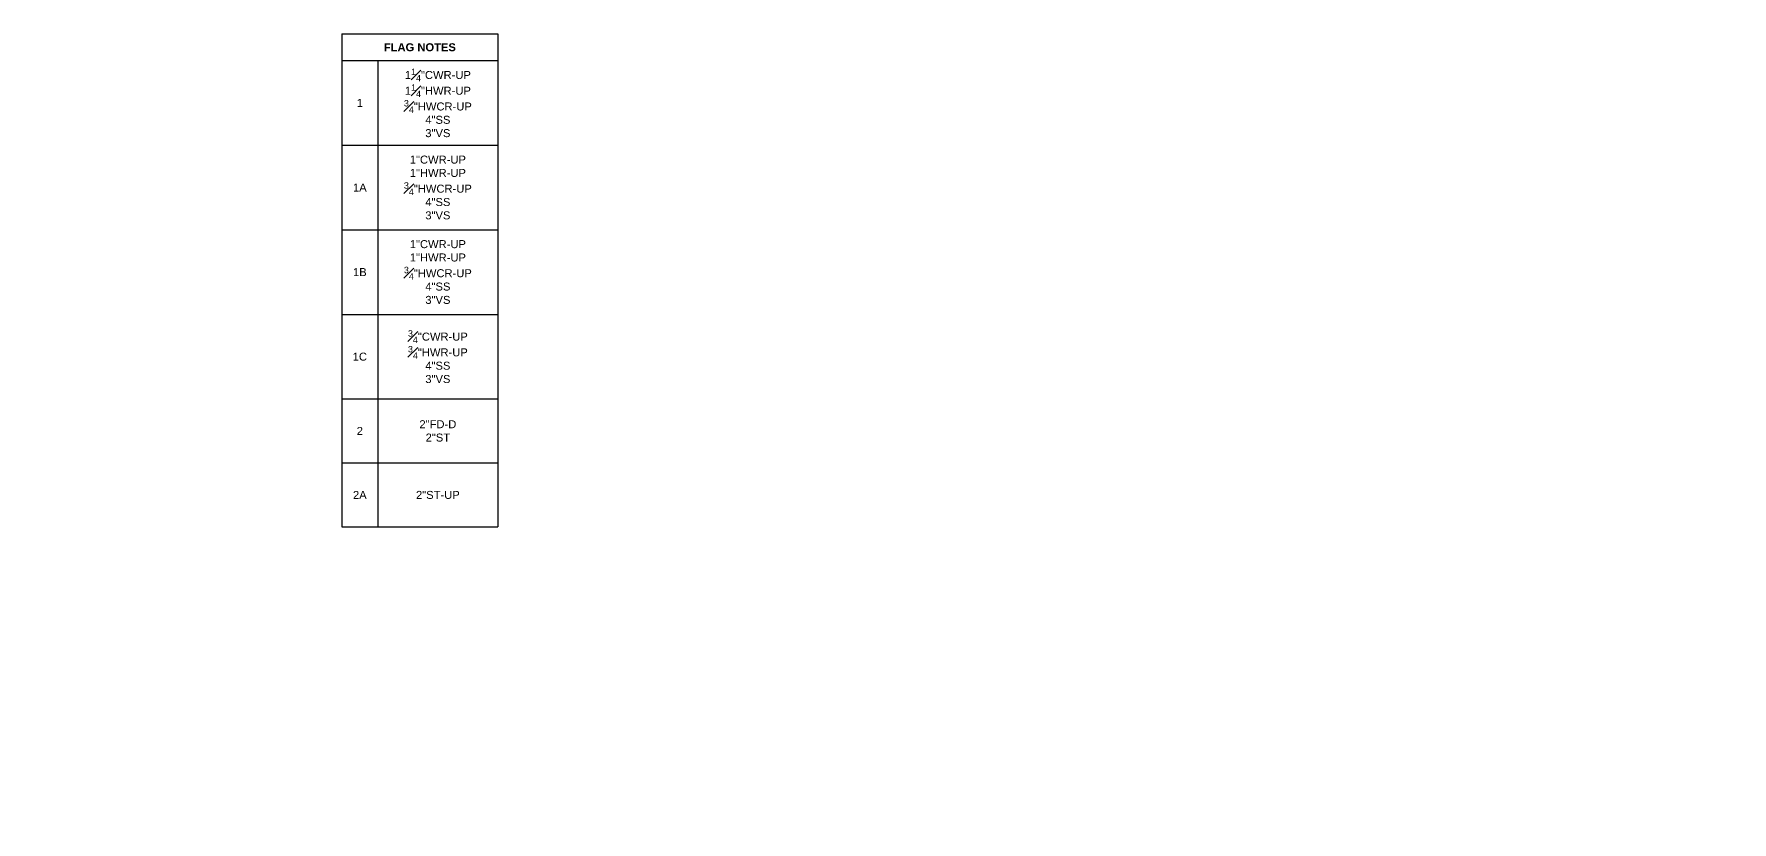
# Model space of a CAD drawing. Extents: x -3677 to 22148, y -333 to 1817.
# Drawn here: x 233 to 2779, y 635 to 1817 of the extents above; entities that cross this region are included whole.
import ezdxf
from ezdxf import colors
from ezdxf.entities.mleader import LeaderData, LeaderLine
from ezdxf.math import Vec2, Vec3

# ---------------------------------------------------------------- set-up
doc = ezdxf.new("R2010")
doc.units = 0
doc.header["$LTSCALE"] = 36
doc.header["$MEASUREMENT"] = 0
doc.layers.add('G-ANNO-TEXT', color=70, linetype='Continuous')
doc.styles.add('Arial', font='arial.ttf')
doc.styles.add('Arial Bold', font='arialbd.ttf')

# ---------------------------------------------------------------- blocks, each defined once
blk = doc.blocks.new('*T46')
at = {"layer": 'G-ANNO-TEXT', "transparency": 16777216}
for p, q in [((0, 0), (234, 0)), ((0, 0), (0, -739.4)), ((234, 0), (234, -739.4)), ((0, -40), (234, -40)), ((54, -40), (54, -739.4)), ((0, -166.9), (234, -166.9)), ((0, -293.7), (234, -293.7)), ((0, -420.6), (234, -420.6)), ((0, -547.4), (234, -547.4)), ((0, -643.4), (234, -643.4)), ((0, -739.4), (234, -739.4))]:
    blk.add_line(p, q, dxfattribs=at)
at = {"layer": 'G-ANNO-TEXT', "transparency": 16777216, "char_height": 12, "attachment_point": 5}
for s, insert, width, style in [('FLAG NOTES', (117, -20), 210, 'Arial Bold'), ('\\A1;1{\\H0.8x;\\S1#4;}"CWR-UP\\P1{\\H0.8x;\\S1#4;}"HWR-UP\\P{\\H0.8x;\\S3#4;}"HWCR-UP\\P4"SS\\P3"VS', (144, -103.4), 156, 'Arial'), ('1', (27, -103.4), 30, 'Arial'), ('\\A1;1"CWR-UP\\P1"HWR-UP\\P{\\H0.8x;\\S3#4;}"HWCR-UP\\P4"SS\\P3"VS', (144, -230.3), 156, 'Arial'), ('1A', (27, -230.3), 30, 'Arial'), ('\\A1;1"CWR-UP\\P1"HWR-UP\\P{\\H0.8x;\\S3#4;}"HWCR-UP\\P4"SS\\P3"VS', (144, -357.1), 156, 'Arial'), ('1B', (27, -357.1), 30, 'Arial'), ('\\A1;{\\H0.8x;\\S3#4;}"CWR-UP\\P{\\H0.8x;\\S3#4;}"HWR-UP\\P4"SS\\P3"VS', (144, -484), 156, 'Arial'), ('1C', (27, -484), 30, 'Arial'), ('\\A1;2"FD-D\\P2"ST', (144, -595.4), 179.938, 'Arial'), ('2', (27, -595.4), 53.938, 'Arial'), ('2A', (27, -691.4), 53.938, 'Arial'), ('2"ST-UP', (144, -691.4), 179.938, 'Arial')]:
    blk.add_mtext(s, dxfattribs=dict(at, insert=insert, width=width, style=style))

msp = doc.modelspace()

# ---------------------------------------------------------------- block references
msp.add_blockref('*T46', (694.6, 1816.7))

# ---------------------------------------------------------------- leaders
at = {"layer": 'G-ANNO-TEXT'}
ml = msp.add_multileader_mtext('Standard', dxfattribs=at)
ml.set_content('TRENCH DRAIN BY OTHERS COORDINATE WITH POOL CONTRACTOR ', color=256, style='Arial')
ml.set_leader_properties(color=256, linetype='ByLayer', lineweight=-1)
ml.build(insert=Vec2(0, 0))
ml.multileader.update_dxf_attribs({"has_dogleg": 0, "dogleg_length": 0.125, "arrow_head_size": 12, "scale": 96})
ctx = ml.context
ctx.base_point, ctx.scale, ctx.char_height, ctx.arrow_head_size, ctx.landing_gap_size, ctx.plane_origin = Vec3(-2374, 664.7), 96, 9, 12, 3, Vec3(-2422, 634.7)
notes = []
notes.append((ctx, [(0, (1, 1, 0), (-2386, 664.7), (1, 0), 12, [(0, [(-2422, 634.7), (-2392, 664.7)], 0, [])])]))
ctx.mtext.insert, ctx.mtext.width, ctx.mtext.flow_direction = Vec3(-2371, 669.3), 255.402, 5
for ctx, leaders in notes:
    for number, flags, end, landing, length, lines in leaders:
        leader = LeaderData()
        leader.index, (leader.has_last_leader_line, leader.has_dogleg_vector, leader.attachment_direction) = number, flags
        leader.last_leader_point, leader.dogleg_vector, leader.dogleg_length = Vec3(end), Vec3(landing), length
        for number, points, colour, breaks in lines:
            line = LeaderLine()
            line.index, line.vertices, line.color, line.breaks = number, Vec3.list(points), colors.encode_raw_color(colour), breaks
            leader.lines.append(line)
        ctx.leaders.append(leader)

doc.saveas('drawing.dxf')
